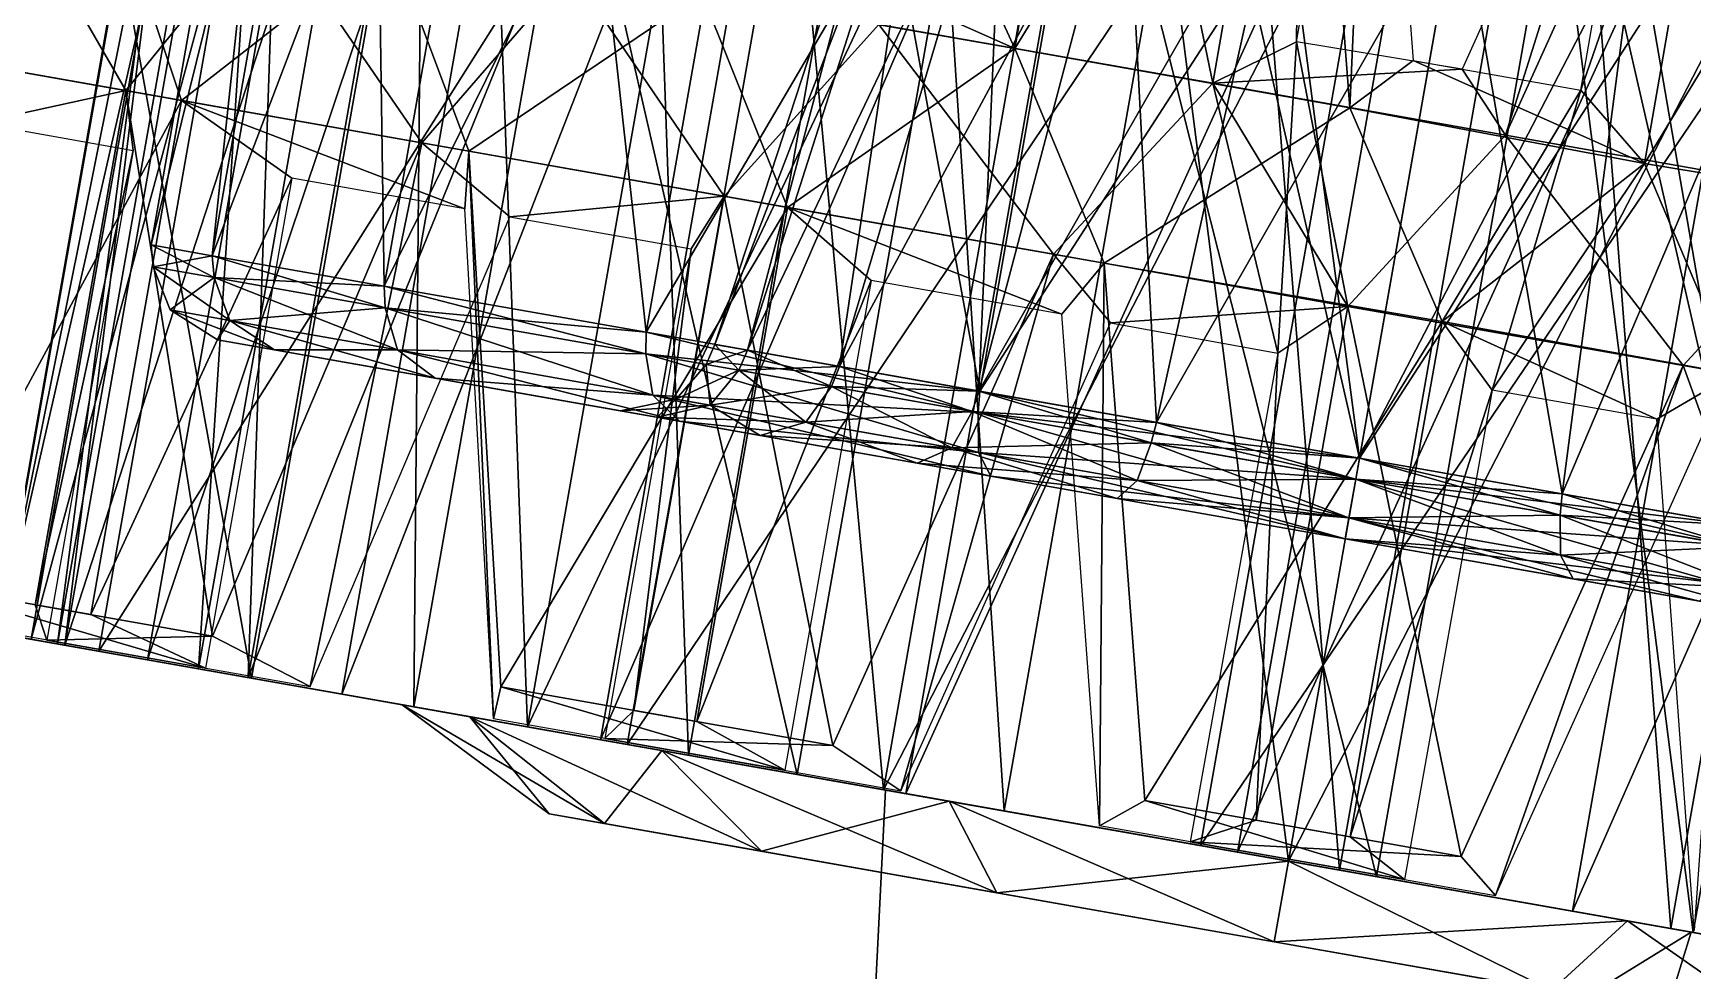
# Model space of a CAD drawing. Extents: x -226 to 261, y -163 to 113.
# Drawn here: x 145.1 to 195.8, y 48.8 to 77.5 of the extents above; entities that cross this region are included whole.
import ezdxf

# ---------------------------------------------------------------- set-up
doc = ezdxf.new("R2010")
doc.units = 0
doc.header["$MEASUREMENT"] = 0
doc.layers.get('0').update_dxf_attribs({"linetype": 'CONTINUOUS'})

msp = doc.modelspace()

# ---------------------------------------------------------------- linework, layer by layer
for points in [[(140.402, 100.408, -106.923), (154.066, 97.9985, -118.469), (133.456, 61.0155, -106.923)], [(144.209, 99.7365, -9.2112), (137.263, 60.3442, -9.2112), (151.783, 57.784, 1.2027)], [(158.729, 97.1763, 1.2027), (144.209, 99.7365, -9.2112), (151.783, 57.784, 1.2027)], [(153.081, 98.5393, -72.5636), (144.081, 59.1421, -60), (151.089, 98.8905, -60)], [(151.089, 98.8905, -60), (144.081, 59.1421, -60), (146.073, 58.7909, -47.4364)], [(153.081, 98.5393, -72.5636), (146.072, 58.7909, -72.5636), (144.081, 59.1421, -60)], [(144.111, 59.1367, -58.4186), (151.057, 98.529, -58.4186), (145.856, 58.8291, -48.1278)], [(151.996, 98.3635, -68.8172), (151.057, 98.529, -58.4186), (144.111, 59.1367, -58.4186)], [(151.057, 98.529, -58.4186), (152.802, 98.2214, -48.1279), (145.856, 58.8291, -48.1278)], [(158.689, 97.5505, -83.6142), (146.072, 58.7909, -72.5636), (153.081, 98.5393, -72.5636)], [(151.089, 98.8905, -60), (146.073, 58.7909, -47.4364), (153.081, 98.5393, -47.4364)], [(153.081, 98.5393, -47.4364), (146.073, 58.7909, -47.4364), (151.68, 57.8021, -36.3858)], [(150.581, 70.6887, -71.7799), (153.551, 98.4564, -60), (148.713, 71.018, -60)], [(148.713, 71.018, -60), (153.551, 98.4564, -60), (155.419, 98.127, -48.2201)], [(150.581, 70.6887, -71.7799), (155.419, 98.127, -71.7799), (153.551, 98.4564, -60)], [(153.081, 98.5393, -47.4364), (151.68, 57.8021, -36.3858), (158.689, 97.5506, -36.3859)], [(154.066, 97.9985, -118.469), (147.12, 58.6061, -118.469), (133.456, 61.0155, -106.923)], [(145.05, 58.9712, -68.8172), (151.996, 98.3635, -68.8172), (144.111, 59.1367, -58.4186)], [(155.552, 97.7364, -78.6149), (151.996, 98.3635, -68.8172), (145.05, 58.9712, -68.8172)], [(145.856, 58.8291, -48.1278), (152.802, 98.2214, -48.1279), (150.164, 58.0695, -38.6461)], [(154.066, 97.9985, -118.469), (170.208, 95.1522, -126.031), (147.12, 58.6061, -118.469)], [(148.713, 71.018, -60), (155.419, 98.127, -48.2201), (150.581, 70.6887, -48.2201)], [(152.802, 98.2214, -48.1279), (157.109, 97.4618, -38.6462), (150.164, 58.0695, -38.6461)], [(155.838, 69.7618, -82.1383), (155.419, 98.127, -71.7799), (150.581, 70.6887, -71.7799)], [(150.581, 70.6887, -48.2201), (155.419, 98.127, -48.2201), (160.676, 97.2001, -37.8617)], [(155.838, 69.7618, -82.1383), (160.676, 97.2001, -82.1383), (155.419, 98.127, -71.7799)], [(148.606, 58.3441, -78.6149), (155.552, 97.7364, -78.6149), (145.05, 58.9712, -68.8172)], [(158.689, 97.5505, -83.6142), (151.68, 57.8022, -83.6141), (146.072, 58.7909, -72.5636)], [(161.485, 96.6904, -87.144), (155.552, 97.7364, -78.6149), (148.606, 58.3441, -78.6149)], [(150.164, 58.0695, -38.6461), (157.109, 97.4618, -38.6462), (156.741, 56.9097, -30.6196)], [(158.689, 97.5506, -36.3859), (151.68, 57.8021, -36.3858), (160.218, 56.2967, -27.7164)], [(167.226, 96.0451, -92.2836), (151.68, 57.8022, -83.6141), (158.689, 97.5505, -83.6142)], [(157.109, 97.4618, -38.6462), (163.687, 96.302, -30.6197), (156.741, 56.9097, -30.6196)], [(158.689, 97.5506, -36.3859), (160.218, 56.2967, -27.7164), (167.226, 96.0451, -27.7164)], [(150.581, 70.6887, -48.2201), (160.676, 97.2001, -37.8617), (155.838, 69.7618, -37.8617)], [(158.729, 97.1763, 1.2027), (151.783, 57.784, 1.2027), (168.463, 54.8429, 7.4458)], [(163.842, 68.3505, -90.2657), (160.676, 97.2001, -82.1383), (155.838, 69.7618, -82.1383)], [(155.838, 69.7618, -37.8617), (160.676, 97.2001, -37.8617), (168.68, 95.7888, -29.7343)], [(175.408, 94.2352, 7.4458), (158.729, 97.1763, 1.2027), (168.463, 54.8429, 7.4458)], [(163.842, 68.3505, -90.2657), (168.68, 95.7888, -90.2657), (160.676, 97.2001, -82.1383)], [(154.539, 57.298, -87.144), (161.485, 96.6904, -87.144), (148.606, 58.3441, -78.6149)], [(169.389, 95.2965, -93.8233), (161.485, 96.6904, -87.144), (154.539, 57.298, -87.144)], [(167.226, 96.0451, -92.2836), (160.218, 56.2967, -92.2836), (151.68, 57.8022, -83.6141)], [(156.741, 56.9097, -30.6196), (163.687, 96.302, -30.6197), (165.141, 55.4286, -24.5954)], [(178.109, 94.1262, -97.9775), (160.218, 56.2967, -92.2836), (167.226, 96.0451, -92.2836)], [(167.226, 96.0451, -27.7164), (160.218, 56.2967, -27.7164), (171.1, 54.3778, -22.0226)], [(163.687, 96.302, -30.6197), (172.087, 94.8209, -24.5954), (165.141, 55.4286, -24.5954)], [(167.226, 96.0451, -27.7164), (171.1, 54.3778, -22.0226), (178.109, 94.1262, -22.0226)], [(155.838, 69.7618, -37.8617), (168.68, 95.7888, -29.7343), (163.842, 68.3505, -29.7342)], [(174.043, 66.5518, -95.6034), (168.68, 95.7888, -90.2657), (163.842, 68.3505, -90.2657)], [(163.842, 68.3505, -29.7342), (168.68, 95.7888, -29.7343), (178.881, 93.9901, -24.3965)], [(174.043, 66.5518, -95.6034), (178.881, 93.9901, -95.6035), (168.68, 95.7888, -90.2657)], [(170.208, 95.1522, -126.031), (163.262, 55.7599, -126.031), (147.12, 58.6061, -118.469)], [(162.444, 55.9042, -93.8232), (169.389, 95.2965, -93.8233), (154.539, 57.298, -87.144)], [(178.727, 93.65, -98.1976), (169.389, 95.2965, -93.8233), (162.444, 55.9042, -93.8232)], [(170.208, 95.1522, -126.031), (187.727, 92.0632, -129.093), (163.262, 55.7599, -126.031)], [(165.141, 55.4286, -24.5954), (172.087, 94.8209, -24.5954), (174.79, 53.7273, -20.9839)], [(172.087, 94.8209, -24.5954), (181.736, 93.1196, -20.9839), (174.79, 53.7273, -20.9839)], [(178.109, 94.1262, -97.9775), (171.1, 54.3778, -97.9774), (160.218, 56.2967, -92.2836)], [(163.842, 68.3505, -29.7342), (178.881, 93.9901, -24.3965), (174.043, 66.5518, -24.3965)], [(175.408, 94.2352, 7.4458), (168.463, 54.8429, 7.4458), (186.165, 51.7215, 9.0925)], [(190.482, 91.9445, -100), (171.1, 54.3778, -97.9774), (178.109, 94.1262, -97.9775)], [(178.109, 94.1262, -22.0226), (171.1, 54.3778, -22.0226), (183.473, 52.1962, -20)], [(185.644, 64.5062, -97.5), (178.881, 93.9901, -95.6035), (174.043, 66.5518, -95.6034)], [(174.043, 66.5518, -24.3965), (178.881, 93.9901, -24.3965), (190.482, 91.9446, -22.5)], [(193.111, 91.1138, 9.0925), (175.408, 94.2352, 7.4458), (186.165, 51.7215, 9.0925)], [(178.109, 94.1262, -22.0226), (183.473, 52.1962, -20), (190.482, 91.9446, -20)], [(185.644, 64.5062, -97.5), (190.482, 91.9445, -97.5), (178.881, 93.9901, -95.6035)], [(171.781, 54.2577, -98.1975), (178.727, 93.65, -98.1976), (162.444, 55.9042, -93.8232)], [(188.862, 91.8631, -99.9688), (178.727, 93.65, -98.1976), (171.781, 54.2577, -98.1975)], [(174.79, 53.7273, -20.9839), (181.736, 93.1196, -20.9839), (185.03, 51.9216, -20.0312)], [(181.736, 93.1196, -20.9839), (191.976, 91.3139, -20.0313), (185.03, 51.9216, -20.0312)], [(181.161, 75.9603, 12.0728), (177.675, 92.76, 11.2071), (170.956, 77.7486, 10.3819)], [(174.23, 78.9553, -126.521), (177.878, 92.7241, -130.759), (175.108, 77.0163, -130.759)], [(175.108, 77.0163, -130.759), (177.878, 92.7241, -130.759), (184.095, 91.6279, -131.564)], [(181.161, 75.9603, 12.0728), (183.89, 91.664, 12.0465), (177.675, 92.76, 11.2071)], [(187.727, 92.0632, -129.093), (180.781, 52.6708, -129.093), (163.262, 55.7599, -126.031)], [(190.482, 91.9445, -100), (183.473, 52.1961, -100), (171.1, 54.3778, -97.9774)], [(181.916, 52.4708, -99.9687), (188.862, 91.8631, -99.9688), (171.781, 54.2577, -98.1975)], [(174.043, 66.5518, -24.3965), (190.482, 91.9446, -22.5), (185.644, 64.5062, -22.5)], [(187.727, 92.0632, -129.093), (205.429, 88.9417, -127.446), (180.781, 52.6708, -129.093)], [(199.102, 90.0574, -99.0161), (188.862, 91.8631, -99.9688), (181.916, 52.4708, -99.9687)], [(190.482, 91.9446, -20), (183.473, 52.1962, -20), (195.846, 50.0145, -22.0226)], [(202.854, 89.7629, -97.9774), (183.473, 52.1961, -100), (190.482, 91.9445, -100)], [(183.723, 77.2268, 8.2985), (186.332, 92.2482, 8.3219), (183.89, 91.664, 12.0465)], [(186.107, 92.2879, -127.774), (185.352, 75.2102, -131.792), (184.095, 91.6279, -131.564)], [(186.107, 92.2879, -127.774), (187.282, 76.6538, -127.917), (185.352, 75.2102, -131.792)], [(185.644, 64.5062, -22.5), (190.482, 91.9446, -22.5), (202.083, 89.899, -24.3965)], [(197.245, 62.4607, -95.6035), (190.482, 91.9445, -97.5), (185.644, 64.5062, -97.5)], [(190.482, 91.9446, -20), (195.846, 50.0145, -22.0226), (202.854, 89.7629, -22.0226)], [(197.245, 62.4607, -95.6035), (202.083, 89.899, -95.6035), (190.482, 91.9445, -97.5)], [(175.108, 77.0163, -130.759), (184.095, 91.6279, -131.564), (185.352, 75.2102, -131.792)], [(183.723, 77.2268, 8.2985), (183.89, 91.664, 12.0465), (181.161, 75.9603, 12.0728)], [(185.03, 51.9216, -20.0312), (191.976, 91.3139, -20.0313), (195.165, 50.1346, -21.8025)], [(191.976, 91.3139, -20.0313), (202.111, 89.5269, -21.8025), (195.165, 50.1346, -21.8025)], [(193.111, 91.1138, 9.0925), (186.165, 51.7215, 9.0925), (203.684, 48.6324, 6.0307)], [(210.63, 88.0247, 6.0307), (193.111, 91.1138, 9.0925), (203.684, 48.6324, 6.0307)], [(195.24, 90.6776, 8.3143), (188.788, 76.3884, 8.4577), (190.108, 74.3715, 12.3322)], [(195.24, 90.6776, 8.3143), (190.108, 74.3715, 12.3322), (196.905, 89.3692, 12.1046)], [(192.414, 75.7492, -127.705), (195.015, 90.7172, -127.782), (197.109, 89.333, -131.506)], [(192.156, 50.6651, -99.0161), (199.102, 90.0574, -99.0161), (181.916, 52.4708, -99.9687)], [(185.644, 64.5062, -22.5), (202.083, 89.899, -24.3965), (197.245, 62.4607, -24.3965)], [(208.751, 88.356, -95.4047), (199.102, 90.0574, -99.0161), (192.156, 50.6651, -99.0161)], [(202.854, 89.7629, -97.9774), (195.846, 50.0145, -97.9774), (183.473, 52.1961, -100)], [(200.352, 72.5653, 11.2997), (196.905, 89.3692, 12.1046), (190.108, 74.3715, 12.3322)], [(192.414, 75.7492, -127.705), (197.109, 89.333, -131.506), (194.357, 73.5035, -131.598)], [(194.357, 73.5035, -131.598), (197.109, 89.333, -131.506), (203.325, 88.2371, -130.667)], [(195.165, 50.1346, -21.8025), (202.111, 89.5269, -21.8025), (204.502, 48.4881, -26.1767)], [(205.429, 88.9417, -127.446), (198.483, 49.5494, -127.446), (180.781, 52.6708, -129.093)], [(201.805, 48.9637, -95.4046), (208.751, 88.356, -95.4047), (192.156, 50.6651, -99.0161)], [(194.357, 73.5035, -131.598), (203.325, 88.2371, -130.667), (204.505, 71.833, -129.841)], [(172.323, 84.625, -65.5101), (165.947, 67.9792, -60), (171.448, 84.7792, -60)], [(171.448, 84.7792, -60), (165.947, 67.9792, -60), (166.946, 67.8031, -53.7062)], [(171.448, 84.7792, -60), (166.946, 67.8031, -53.7062), (172.323, 84.625, -54.49)], [(172.323, 84.625, -65.5101), (166.946, 67.8031, -66.2938), (165.947, 67.9792, -60)], [(174.774, 84.1928, -70.3313), (166.946, 67.8031, -66.2938), (172.323, 84.625, -65.5101)], [(172.323, 84.625, -54.49), (166.946, 67.8031, -53.7062), (169.748, 67.309, -48.1928)], [(172.323, 84.625, -54.49), (169.748, 67.309, -48.1928), (174.774, 84.1928, -49.6687)], [(174.774, 84.1928, -70.3313), (169.748, 67.309, -71.8072), (166.946, 67.8031, -66.2938)], [(178.508, 83.5344, -74.1228), (169.748, 67.309, -71.8072), (174.774, 84.1928, -70.3313)], [(174.774, 84.1928, -49.6687), (169.748, 67.309, -48.1928), (174.016, 66.5565, -43.8594)], [(174.774, 84.1928, -49.6687), (174.016, 66.5565, -43.8594), (178.508, 83.5344, -45.8772)], [(141.224, 76.9176, -115.413), (139.382, 83.3159, -112.834), (147.464, 81.8907, -119.409)], [(178.508, 83.5344, -74.1228), (174.016, 66.5565, -76.1406), (169.748, 67.309, -71.8072)], [(183.256, 82.6972, -76.6116), (174.016, 66.5565, -76.1406), (178.508, 83.5344, -74.1228)], [(178.508, 83.5344, -45.8772), (174.016, 66.5565, -43.8594), (179.445, 65.5992, -41.0144)], [(178.508, 83.5344, -45.8772), (179.445, 65.5992, -41.0144), (183.256, 82.6972, -43.3884)], [(183.256, 82.6972, -76.6116), (179.445, 65.5991, -78.9856), (174.016, 66.5565, -76.1406)], [(188.682, 81.7404, -77.5), (179.445, 65.5991, -78.9856), (183.256, 82.6972, -76.6116)], [(183.256, 82.6972, -43.3884), (179.445, 65.5992, -41.0144), (185.644, 64.5063, -40)], [(183.256, 82.6972, -43.3884), (185.644, 64.5063, -40), (188.682, 81.7404, -42.5)], [(140.031, 77.1279, -5.0582), (147.939, 75.7335, 0.9508), (144.028, 82.4967, -2.5978)], [(147.939, 75.7335, 0.9508), (152.242, 81.0483, 2.9541), (144.028, 82.4967, -2.5978)], [(149.639, 75.4337, -121.513), (141.224, 76.9176, -115.413), (147.464, 81.8907, -119.409)], [(149.639, 75.4337, -121.513), (147.464, 81.8907, -119.409), (155.991, 80.3872, -124.47)], [(188.682, 81.7404, -77.5), (185.644, 64.5062, -80), (179.445, 65.5991, -78.9856)], [(188.682, 81.7404, -42.5), (185.644, 64.5063, -40), (191.842, 63.4134, -41.0144)], [(194.109, 80.7836, -76.6116), (185.644, 64.5062, -80), (188.682, 81.7404, -77.5)], [(188.682, 81.7404, -42.5), (191.842, 63.4134, -41.0144), (194.109, 80.7836, -43.3884)], [(147.939, 75.7335, 0.9508), (156.991, 74.1375, 5.9361), (152.242, 81.0483, 2.9541)], [(156.991, 74.1375, 5.9361), (161.545, 79.408, 7.4289), (152.242, 81.0483, 2.9541)], [(194.109, 80.7836, -76.6116), (191.842, 63.4133, -78.9856), (185.644, 64.5062, -80)], [(194.109, 80.7836, -43.3884), (191.842, 63.4134, -41.0144), (197.271, 62.456, -43.8594)], [(198.857, 79.9464, -74.1228), (191.842, 63.4133, -78.9856), (194.109, 80.7836, -76.6116)], [(194.109, 80.7836, -43.3884), (197.271, 62.456, -43.8594), (198.857, 79.9464, -45.8772)], [(158.42, 73.8855, -126.085), (149.639, 75.4337, -121.513), (155.991, 80.3872, -124.47)], [(158.42, 73.8855, -126.085), (155.991, 80.3872, -124.47), (165.541, 78.7034, -128.383)], [(168.48, 79.9693, -125.058), (175.108, 77.0163, -130.759), (165.541, 78.7034, -128.383)], [(168.48, 79.9693, -125.058), (174.23, 78.9553, -126.521), (175.108, 77.0163, -130.759)], [(198.857, 79.9464, -74.1228), (197.271, 62.456, -76.1406), (191.842, 63.4133, -78.9856)], [(156.991, 74.1375, 5.9361), (166.232, 72.508, 9.3972), (161.545, 79.408, 7.4289)], [(166.232, 72.508, 9.3972), (170.956, 77.7486, 10.3819), (161.545, 79.408, 7.4289)], [(168.161, 72.1678, -129.462), (158.42, 73.8855, -126.085), (165.541, 78.7034, -128.383)], [(168.161, 72.1678, -129.462), (165.541, 78.7034, -128.383), (175.108, 77.0163, -130.759)], [(166.232, 72.508, 9.3972), (176.294, 70.7337, 11.6006), (170.956, 77.7486, 10.3819)], [(176.294, 70.7337, 11.6006), (181.161, 75.9603, 12.0728), (170.956, 77.7486, 10.3819)], [(143.428, 74.7448, -7.1191), (147.939, 75.7335, 0.9508), (140.031, 77.1279, -5.0582)], [(183.148, 67.7156, 8.4048), (183.723, 77.2268, 8.2985), (181.161, 75.9603, 12.0728)], [(183.723, 77.2268, 8.2985), (185.294, 69.1357, 12.3138), (181.161, 75.9603, 12.0728)], [(188.788, 76.3884, 8.4577), (183.723, 77.2268, 8.2985), (181.161, 75.9603, 12.0728)], [(183.723, 77.2268, 8.2985), (183.148, 67.7156, 8.4048), (185.294, 69.1357, 12.3138)], [(149.639, 75.4337, -121.513), (141.644, 60.6475, -117.955), (141.224, 76.9176, -115.413)], [(177.841, 70.461, -131.314), (168.161, 72.1678, -129.462), (175.108, 77.0163, -130.759)], [(177.841, 70.461, -131.314), (175.108, 77.0163, -130.759), (185.352, 75.2102, -131.792)], [(187.282, 76.6538, -127.917), (194.357, 73.5035, -131.598), (185.352, 75.2102, -131.792)], [(187.282, 76.6538, -127.917), (192.414, 75.7492, -127.705), (194.357, 73.5035, -131.598)], [(188.788, 76.3884, 8.4577), (181.161, 75.9603, 12.0728), (190.108, 74.3715, 12.3322)], [(143.428, 74.7448, -7.1191), (148.169, 73.909, -3.4811), (147.939, 75.7335, 0.9508)], [(148.169, 73.909, -3.4811), (145.169, 60.0259, 0.9508), (147.939, 75.7335, 0.9508)], [(147.939, 75.7335, 0.9508), (145.169, 60.0259, 0.9508), (150.594, 59.0694, 4.1479)], [(147.939, 75.7335, 0.9508), (150.594, 59.0694, 4.1479), (156.991, 74.1375, 5.9361)], [(176.294, 70.7337, 11.6006), (185.294, 69.1357, 12.3138), (181.161, 75.9603, 12.0728)], [(183.148, 67.7156, 8.4048), (181.161, 75.9603, 12.0728), (185.294, 69.1357, 12.3138)], [(190.108, 74.3715, 12.3322), (181.161, 75.9603, 12.0728), (185.294, 69.1357, 12.3138)], [(192.414, 75.7492, -127.705), (189.697, 66.586, -127.914), (188.171, 68.6807, -131.715)], [(192.414, 75.7492, -127.705), (188.171, 68.6807, -131.715), (194.357, 73.5035, -131.598)], [(189.697, 66.586, -127.914), (192.414, 75.7492, -127.705), (194.357, 73.5035, -131.598)], [(149.639, 75.4337, -121.513), (146.87, 59.726, -121.513), (141.644, 60.6475, -117.955)], [(153.011, 73.0551, -119.07), (146.87, 59.726, -121.513), (149.639, 75.4337, -121.513)], [(158.297, 72.123, -121.813), (153.011, 73.0551, -119.07), (149.639, 75.4337, -121.513)], [(158.297, 72.123, -121.813), (149.639, 75.4337, -121.513), (158.42, 73.8855, -126.085)], [(177.841, 70.461, -131.314), (185.352, 75.2102, -131.792), (188.171, 68.6807, -131.715)], [(185.352, 75.2102, -131.792), (194.357, 73.5035, -131.598), (188.171, 68.6807, -131.715)], [(153.571, 57.5296, 1.3151), (156.991, 74.1375, 5.9361), (150.594, 59.0694, 4.1479)], [(153.571, 57.5296, 1.3151), (159.673, 71.8804, 2.9359), (156.991, 74.1375, 5.9361)], [(159.673, 71.8804, 2.9359), (166.232, 72.508, 9.3972), (156.991, 74.1375, 5.9361)], [(195.542, 67.3398, 11.8545), (190.108, 74.3715, 12.3322), (185.294, 69.1357, 12.3138)], [(195.542, 67.3398, 11.8545), (200.352, 72.5653, 11.2997), (190.108, 74.3715, 12.3322)], [(148.169, 73.909, -3.4811), (145.53, 58.9474, -3.4811), (145.169, 60.0259, 0.9508)], [(159.176, 56.5413, -123.316), (158.297, 72.123, -121.813), (158.42, 73.8855, -126.085)], [(159.176, 56.5413, -123.316), (158.42, 73.8855, -126.085), (159.405, 57.5157, -127.58)], [(168.161, 72.1678, -129.462), (159.405, 57.5157, -127.58), (158.42, 73.8855, -126.085)], [(153.011, 73.0551, -119.07), (150.373, 58.0935, -119.07), (146.87, 59.726, -121.513)], [(189.697, 66.586, -127.914), (194.357, 73.5035, -131.598), (188.171, 68.6807, -131.715)], [(197.088, 67.0671, -131.06), (188.171, 68.6807, -131.715), (194.357, 73.5035, -131.598)], [(197.088, 67.0671, -131.06), (194.357, 73.5035, -131.598), (204.505, 71.833, -129.841)], [(195.542, 67.3398, 11.8545), (205.222, 65.633, 10.0023), (200.352, 72.5653, 11.2997)], [(168.161, 72.1678, -129.462), (165.391, 56.4601, -129.462), (159.405, 57.5157, -127.58)], [(159.673, 71.8804, 2.9359), (165.223, 70.9017, 5.0503), (166.232, 72.508, 9.3972)], [(165.223, 70.9017, 5.0503), (163.462, 56.8004, 9.3972), (166.232, 72.508, 9.3972)], [(166.232, 72.508, 9.3972), (163.462, 56.8004, 9.3972), (169.549, 55.727, 10.9115)], [(170.718, 69.9328, -126.107), (165.391, 56.4601, -129.462), (168.161, 72.1678, -129.462)], [(166.232, 72.508, 9.3972), (169.549, 55.727, 10.9115), (176.294, 70.7337, 11.6006)], [(176.545, 68.9054, -127.219), (170.718, 69.9328, -126.107), (168.161, 72.1678, -129.462)], [(176.545, 68.9054, -127.219), (168.161, 72.1678, -129.462), (177.841, 70.461, -131.314)], [(150.637, 70.0208, -71.7235), (150.581, 70.6887, -71.7799), (148.713, 71.018, -60)], [(150.637, 70.0208, -71.7235), (148.713, 71.018, -60), (148.778, 70.3485, -60)], [(148.778, 70.3485, -60), (148.713, 71.018, -60), (150.581, 70.6887, -48.2201)], [(148.778, 70.3485, -60), (150.581, 70.6887, -48.2201), (150.637, 70.0208, -48.2764)], [(155.868, 69.0984, -82.0322), (155.838, 69.7618, -82.1383), (150.581, 70.6887, -71.7799)], [(155.868, 69.0984, -82.0322), (150.581, 70.6887, -71.7799), (150.637, 70.0208, -71.7235)], [(150.637, 70.0208, -48.2764), (150.581, 70.6887, -48.2201), (155.838, 69.7618, -37.8617)], [(165.223, 70.9017, 5.0503), (162.585, 55.9402, 5.0503), (163.462, 56.8004, 9.3972)], [(171.625, 54.3462, 7.357), (176.294, 70.7337, 11.6006), (169.549, 55.727, 10.9115)], [(171.625, 54.3462, 7.357), (178.036, 68.6425, 7.9378), (176.294, 70.7337, 11.6006)], [(178.036, 68.6425, 7.9378), (185.294, 69.1357, 12.3138), (176.294, 70.7337, 11.6006)], [(151.115, 68.7141, -71.493), (150.637, 70.0208, -71.7235), (148.778, 70.3485, -60)], [(151.115, 68.7141, -71.493), (148.778, 70.3485, -60), (149.293, 69.0354, -60)], [(149.293, 69.0354, -60), (148.778, 70.3485, -60), (150.637, 70.0208, -48.2764)], [(149.293, 69.0354, -60), (150.637, 70.0208, -48.2764), (151.115, 68.7141, -48.507)], [(156.243, 67.8099, -81.5981), (155.868, 69.0984, -82.0322), (150.637, 70.0208, -71.7235)], [(156.243, 67.8099, -81.5981), (150.637, 70.0208, -71.7235), (151.115, 68.7141, -71.493)], [(151.115, 68.7141, -48.507), (150.637, 70.0208, -48.2764), (155.868, 69.0983, -37.9678)], [(150.637, 70.0208, -48.2764), (155.838, 69.7618, -37.8617), (155.868, 69.0983, -37.9678)], [(177.697, 53.2756, -127.66), (176.545, 68.9054, -127.219), (177.841, 70.461, -131.314)], [(177.697, 53.2756, -127.66), (177.841, 70.461, -131.314), (179.087, 54.0452, -131.68)], [(179.087, 54.0452, -131.68), (177.841, 70.461, -131.314), (188.171, 68.6807, -131.715)], [(163.834, 67.6938, -90.1207), (163.842, 68.3505, -90.2657), (155.838, 69.7618, -82.1383)], [(163.834, 67.6938, -90.1207), (155.838, 69.7618, -82.1383), (155.868, 69.0984, -82.0322)], [(155.868, 69.0983, -37.9678), (155.838, 69.7618, -37.8617), (163.842, 68.3505, -29.7342)], [(170.718, 69.9328, -126.107), (168.08, 54.9712, -126.107), (165.391, 56.4601, -129.462)], [(152.485, 67.8145, -70.9962), (151.115, 68.7141, -71.493), (149.293, 69.0354, -60)], [(152.485, 67.8145, -70.9962), (149.293, 69.0354, -60), (150.741, 68.1219, -60)], [(150.741, 68.1219, -60), (149.293, 69.0354, -60), (151.115, 68.7141, -48.507)], [(151.115, 68.7141, -48.507), (155.868, 69.0983, -37.9678), (156.243, 67.8099, -38.4019)], [(164.052, 66.433, -89.5271), (163.834, 67.6938, -90.1207), (155.868, 69.0984, -82.0322)], [(164.052, 66.433, -89.5271), (155.868, 69.0984, -82.0322), (156.243, 67.8099, -81.5981)], [(156.243, 67.8099, -38.4019), (155.868, 69.0983, -37.9678), (163.834, 67.6938, -29.8793)], [(155.868, 69.0983, -37.9678), (163.842, 68.3505, -29.7342), (163.834, 67.6938, -29.8793)], [(178.036, 68.6425, 7.9378), (183.148, 67.7156, 8.4048), (185.294, 69.1357, 12.3138)], [(183.148, 67.7156, 8.4048), (182.487, 53.4457, 12.34), (185.294, 69.1357, 12.3138)], [(188.756, 52.3403, 12.2204), (185.294, 69.1357, 12.3138), (182.487, 53.4457, 12.34)], [(188.756, 52.3403, 12.2204), (195.542, 67.3398, 11.8545), (185.294, 69.1357, 12.3138)], [(150.741, 68.1219, -60), (151.115, 68.7141, -48.507), (152.485, 67.8145, -49.0038)], [(157.391, 66.9494, -80.6624), (156.243, 67.8099, -81.5981), (151.115, 68.7141, -71.493)], [(157.391, 66.9494, -80.6624), (151.115, 68.7141, -71.493), (152.485, 67.8145, -70.9962)], [(152.485, 67.8145, -49.0038), (151.115, 68.7141, -48.507), (156.243, 67.8099, -38.4019)], [(179.087, 54.0452, -131.68), (188.171, 68.6807, -131.715), (185.356, 52.9398, -131.8)], [(189.697, 66.586, -127.914), (185.356, 52.9398, -131.8), (188.171, 68.6807, -131.715)], [(194.736, 65.6978, -127.397), (189.697, 66.586, -127.914), (188.171, 68.6807, -131.715)], [(194.736, 65.6978, -127.397), (188.171, 68.6807, -131.715), (197.088, 67.0671, -131.06)], [(164.174, 65.7533, -67.0775), (152.485, 67.8145, -70.9962), (150.741, 68.1219, -60)], [(164.174, 65.7533, -67.0775), (150.741, 68.1219, -60), (163.051, 65.9513, -60)], [(163.051, 65.9513, -60), (150.741, 68.1219, -60), (152.485, 67.8145, -49.0038)], [(173.986, 65.9037, -95.4328), (163.842, 68.3505, -90.2657), (163.834, 67.6938, -90.1207)], [(163.834, 67.6938, -29.8793), (163.842, 68.3505, -29.7342), (174.043, 66.5518, -24.3965)], [(173.986, 65.9037, -95.4328), (174.043, 66.5518, -95.6034), (163.842, 68.3505, -90.2657)], [(166.946, 67.8031, -66.2938), (165.674, 67.3692, -60), (165.947, 67.9792, -60)], [(165.947, 67.9792, -60), (165.674, 67.3692, -60), (166.681, 67.1917, -53.6551)], [(165.947, 67.9792, -60), (166.681, 67.1917, -53.6551), (166.946, 67.8031, -53.7062)], [(167.327, 65.1974, -73.2831), (157.391, 66.9494, -80.6624), (152.485, 67.8145, -70.9962)], [(167.327, 65.1974, -73.2831), (152.485, 67.8145, -70.9962), (164.174, 65.7533, -67.0775)], [(163.051, 65.9513, -60), (152.485, 67.8145, -49.0038), (164.174, 65.7533, -52.9225)], [(164.174, 65.7533, -52.9225), (152.485, 67.8145, -49.0038), (157.391, 66.9494, -39.3376)], [(152.485, 67.8145, -49.0038), (156.243, 67.8099, -38.4019), (157.391, 66.9494, -39.3376)], [(164.861, 65.6322, -88.2479), (164.052, 66.433, -89.5271), (156.243, 67.8099, -81.5981)], [(164.861, 65.6322, -88.2479), (156.243, 67.8099, -81.5981), (157.391, 66.9494, -80.6624)], [(157.391, 66.9494, -39.3376), (156.243, 67.8099, -38.4019), (164.052, 66.433, -30.4728)], [(156.243, 67.8099, -38.4019), (163.834, 67.6938, -29.8793), (164.052, 66.433, -30.4728)], [(174.004, 64.6783, -94.7345), (173.986, 65.9037, -95.4328), (163.834, 67.6938, -90.1207)], [(174.004, 64.6783, -94.7345), (163.834, 67.6938, -90.1207), (164.052, 66.433, -89.5271)], [(164.052, 66.433, -30.4728), (163.834, 67.6938, -29.8793), (173.986, 65.9037, -24.5672)], [(163.834, 67.6938, -29.8793), (174.043, 66.5518, -24.3965), (173.986, 65.9037, -24.5672)], [(166.946, 67.8031, -66.2938), (166.681, 67.1917, -66.3449), (165.674, 67.3692, -60)], [(169.748, 67.309, -71.8072), (166.681, 67.1917, -66.3449), (166.946, 67.8031, -66.2938)], [(166.946, 67.8031, -53.7062), (166.681, 67.1917, -53.6551), (169.506, 66.6936, -48.0965)], [(166.946, 67.8031, -53.7062), (169.506, 66.6936, -48.0965), (169.748, 67.309, -48.1928)], [(183.148, 67.7156, 8.4048), (180.475, 52.7857, 8.3786), (182.487, 53.4457, 12.34)], [(166.681, 67.1917, -66.3449), (164.757, 66.3086, -60), (165.674, 67.3692, -60)], [(165.674, 67.3692, -60), (164.757, 66.3086, -60), (165.8, 66.1248, -53.4298)], [(166.681, 67.1917, -66.3449), (165.8, 66.1247, -66.5702), (164.757, 66.3086, -60)], [(165.674, 67.3692, -60), (165.8, 66.1248, -53.4298), (166.681, 67.1917, -53.6551)], [(169.506, 66.6936, -71.9035), (165.8, 66.1247, -66.5702), (166.681, 67.1917, -66.3449)], [(166.681, 67.1917, -53.6551), (165.8, 66.1248, -53.4298), (168.726, 65.6089, -47.6722)], [(169.748, 67.309, -71.8072), (169.506, 66.6936, -71.9035), (166.681, 67.1917, -66.3449)], [(166.681, 67.1917, -53.6551), (168.726, 65.6089, -47.6722), (169.506, 66.6936, -48.0965)], [(174.016, 66.5565, -76.1406), (169.506, 66.6936, -71.9035), (169.748, 67.309, -71.8072)], [(169.748, 67.309, -48.1928), (169.506, 66.6936, -48.0965), (173.808, 65.935, -43.7277)], [(169.748, 67.309, -48.1928), (173.808, 65.935, -43.7277), (174.016, 66.5565, -43.8594)], [(189.8, 51.1415, 8.2004), (195.542, 67.3398, 11.8545), (188.756, 52.3403, 12.2204)], [(189.8, 51.1415, 8.2004), (196.228, 65.4348, 7.7594), (195.542, 67.3398, 11.8545)], [(195.871, 50.071, -126.817), (194.736, 65.6978, -127.397), (197.088, 67.0671, -131.06)], [(196.228, 65.4348, 7.7594), (205.222, 65.633, 10.0023), (195.542, 67.3398, 11.8545)], [(172.128, 64.3508, -78.1585), (164.861, 65.6322, -88.2479), (157.391, 66.9494, -80.6624)], [(172.128, 64.3508, -78.1585), (157.391, 66.9494, -80.6624), (167.327, 65.1974, -73.2831)], [(164.174, 65.7533, -52.9225), (157.391, 66.9494, -39.3376), (167.327, 65.1974, -46.7169)], [(167.327, 65.1974, -46.7169), (157.391, 66.9494, -39.3376), (164.861, 65.6323, -31.7521)], [(157.391, 66.9494, -39.3376), (164.052, 66.433, -30.4728), (164.861, 65.6323, -31.7521)], [(169.506, 66.6936, -71.9035), (168.726, 65.6089, -72.3278), (165.8, 66.1247, -66.5702)], [(173.808, 65.935, -76.2723), (168.726, 65.6089, -72.3278), (169.506, 66.6936, -71.9035)], [(169.506, 66.6936, -48.0965), (168.726, 65.6089, -47.6722), (173.182, 64.8232, -43.1476)], [(174.016, 66.5565, -76.1406), (173.808, 65.935, -76.2723), (169.506, 66.6936, -71.9035)], [(169.506, 66.6936, -48.0965), (173.182, 64.8232, -43.1476), (173.808, 65.935, -43.7277)], [(179.445, 65.5991, -78.9856), (173.808, 65.935, -76.2723), (174.016, 66.5565, -76.1406)], [(174.016, 66.5565, -43.8594), (173.808, 65.935, -43.7277), (179.282, 64.9697, -40.8595)], [(185.531, 63.8679, -97.3202), (174.043, 66.5518, -95.6034), (173.986, 65.9037, -95.4328)], [(173.986, 65.9037, -24.5672), (174.043, 66.5518, -24.3965), (185.644, 64.5062, -22.5)], [(174.016, 66.5565, -43.8594), (179.282, 64.9697, -40.8595), (179.445, 65.5992, -41.0144)], [(185.531, 63.8679, -97.3202), (185.644, 64.5062, -97.5), (174.043, 66.5518, -95.6034)], [(189.697, 66.586, -127.914), (187.021, 51.6315, -127.838), (185.356, 52.9398, -131.8)], [(165.8, 66.1247, -66.5702), (163.051, 65.9513, -60), (164.757, 66.3086, -60)], [(164.757, 66.3086, -60), (163.051, 65.9513, -60), (164.174, 65.7533, -52.9225)], [(165.8, 66.1247, -66.5702), (164.174, 65.7533, -67.0775), (163.051, 65.9513, -60)], [(174.38, 63.9537, -93.2295), (174.004, 64.6783, -94.7345), (164.052, 66.433, -89.5271)], [(174.38, 63.9537, -93.2295), (164.052, 66.433, -89.5271), (164.861, 65.6322, -88.2479)], [(164.861, 65.6323, -31.7521), (164.052, 66.433, -30.4728), (174.004, 64.6783, -25.2655)], [(164.052, 66.433, -30.4728), (173.986, 65.9037, -24.5672), (174.004, 64.6783, -25.2655)], [(164.757, 66.3086, -60), (164.174, 65.7533, -52.9225), (165.8, 66.1248, -53.4298)], [(165.8, 66.1248, -53.4298), (164.174, 65.7533, -52.9225), (167.327, 65.1974, -46.7169)], [(168.726, 65.6089, -72.3278), (164.174, 65.7533, -67.0775), (165.8, 66.1247, -66.5702)], [(165.8, 66.1248, -53.4298), (167.327, 65.1974, -46.7169), (168.726, 65.6089, -47.6722)], [(168.726, 65.6089, -72.3278), (167.327, 65.1974, -73.2831), (164.174, 65.7533, -67.0775)], [(167.327, 65.1974, -46.7169), (164.861, 65.6323, -31.7521), (172.128, 64.3508, -41.8415)], [(172.128, 64.3508, -41.8415), (164.861, 65.6323, -31.7521), (174.38, 63.9537, -26.7705)], [(164.861, 65.6323, -31.7521), (174.004, 64.6783, -25.2655), (174.38, 63.9537, -26.7705)], [(178.239, 63.2733, -81.3596), (174.38, 63.9537, -93.2295), (164.861, 65.6322, -88.2479)], [(178.239, 63.2733, -81.3596), (164.861, 65.6322, -88.2479), (172.128, 64.3508, -78.1585)], [(173.182, 64.8232, -76.8524), (167.327, 65.1974, -73.2831), (168.726, 65.6089, -72.3278)], [(168.726, 65.6089, -47.6722), (167.327, 65.1974, -46.7169), (172.128, 64.3508, -41.8415)], [(173.808, 65.935, -76.2723), (173.182, 64.8232, -76.8524), (168.726, 65.6089, -72.3278)], [(168.726, 65.6089, -47.6722), (172.128, 64.3508, -41.8415), (173.182, 64.8232, -43.1476)], [(179.282, 64.9697, -79.1405), (173.182, 64.8232, -76.8524), (173.808, 65.935, -76.2723)], [(173.808, 65.935, -43.7277), (173.182, 64.8232, -43.1476), (178.852, 63.8235, -40.177)], [(179.445, 65.5991, -78.9856), (179.282, 64.9697, -79.1405), (173.808, 65.935, -76.2723)], [(173.808, 65.935, -43.7277), (178.852, 63.8235, -40.177), (179.282, 64.9697, -40.8595)], [(185.322, 62.6825, -96.5849), (185.531, 63.8679, -97.3202), (173.986, 65.9037, -95.4328)], [(185.322, 62.6825, -96.5849), (173.986, 65.9037, -95.4328), (174.004, 64.6783, -94.7345)], [(174.004, 64.6783, -25.2655), (173.986, 65.9037, -24.5672), (185.531, 63.868, -22.6797)], [(173.986, 65.9037, -24.5672), (185.644, 64.5062, -22.5), (185.531, 63.868, -22.6797)], [(179.445, 65.5992, -41.0144), (179.282, 64.9697, -40.8595), (185.531, 63.868, -39.8369)], [(185.644, 64.5062, -80), (179.282, 64.9697, -79.1405), (179.445, 65.5991, -78.9856)], [(179.445, 65.5992, -41.0144), (185.531, 63.868, -39.8369), (185.644, 64.5063, -40)], [(173.182, 64.8232, -76.8524), (172.128, 64.3508, -78.1585), (167.327, 65.1974, -73.2831)], [(179.282, 64.9697, -79.1405), (178.852, 63.8234, -79.823), (173.182, 64.8232, -76.8524)], [(185.531, 63.8679, -80.1631), (178.852, 63.8234, -79.823), (179.282, 64.9697, -79.1405)], [(179.282, 64.9697, -40.8595), (178.852, 63.8235, -40.177), (185.322, 62.6825, -39.1182)], [(185.644, 64.5062, -80), (185.531, 63.8679, -80.1631), (179.282, 64.9697, -79.1405)], [(179.282, 64.9697, -40.8595), (185.322, 62.6825, -39.1182), (185.531, 63.868, -39.8369)], [(178.852, 63.8234, -79.823), (172.128, 64.3508, -78.1585), (173.182, 64.8232, -76.8524)], [(173.182, 64.8232, -43.1476), (172.128, 64.3508, -41.8415), (178.239, 63.2732, -38.6404)], [(173.182, 64.8232, -43.1476), (178.239, 63.2732, -38.6404), (178.852, 63.8235, -40.177)], [(185.209, 62.0443, -95), (185.322, 62.6825, -96.5849), (174.004, 64.6783, -94.7345)], [(185.209, 62.0443, -95), (174.004, 64.6783, -94.7345), (174.38, 63.9537, -93.2295)], [(174.38, 63.9537, -26.7705), (174.004, 64.6783, -25.2655), (185.322, 62.6826, -23.415)], [(174.004, 64.6783, -25.2655), (185.531, 63.868, -22.6797), (185.322, 62.6826, -23.415)], [(185.644, 64.5063, -40), (185.531, 63.868, -39.8369), (191.78, 62.7662, -40.8595)], [(185.531, 63.868, -22.6797), (185.644, 64.5062, -22.5), (197.245, 62.4607, -24.3965)], [(191.842, 63.4133, -78.9856), (185.531, 63.8679, -80.1631), (185.644, 64.5062, -80)], [(197.076, 61.8322, -95.4328), (185.644, 64.5062, -97.5), (185.531, 63.8679, -97.3202)], [(185.644, 64.5063, -40), (191.78, 62.7662, -40.8595), (191.842, 63.4134, -41.0144)], [(197.076, 61.8322, -95.4328), (197.245, 62.4607, -95.6035), (185.644, 64.5062, -97.5)], [(178.852, 63.8234, -79.823), (178.239, 63.2733, -81.3596), (172.128, 64.3508, -78.1585)], [(172.128, 64.3508, -41.8415), (174.38, 63.9537, -26.7705), (178.239, 63.2732, -38.6404)], [(185.209, 62.0443, -82.5), (185.209, 62.0443, -95), (174.38, 63.9537, -93.2295)], [(185.209, 62.0443, -82.5), (174.38, 63.9537, -93.2295), (178.239, 63.2733, -81.3596)], [(178.239, 63.2732, -38.6404), (174.38, 63.9537, -26.7705), (185.209, 62.0443, -25)], [(174.38, 63.9537, -26.7705), (185.322, 62.6826, -23.415), (185.209, 62.0443, -25)], [(148.606, 58.3441, -78.6149), (145.05, 58.9712, -68.8172), (117.052, 63.908, -75.242)], [(123.2, 62.8239, -92.1788), (148.606, 58.3441, -78.6149), (117.052, 63.908, -75.242)], [(118.445, 63.6623, -39.477), (145.856, 58.8291, -48.1278), (125.892, 62.3492, -23.0863)], [(144.111, 59.1367, -58.4186), (145.856, 58.8291, -48.1278), (118.445, 63.6623, -39.477)], [(178.852, 63.8235, -40.177), (178.239, 63.2732, -38.6404), (185.209, 62.0442, -37.5)], [(185.322, 62.6826, -80.8818), (178.239, 63.2733, -81.3596), (178.852, 63.8234, -79.823)], [(185.531, 63.8679, -80.1631), (185.322, 62.6826, -80.8818), (178.852, 63.8234, -79.823)], [(178.852, 63.8235, -40.177), (185.209, 62.0442, -37.5), (185.322, 62.6825, -39.1182)], [(185.531, 63.868, -39.8369), (185.322, 62.6825, -39.1182), (191.792, 61.5417, -40.177)], [(185.322, 62.6826, -23.415), (185.531, 63.868, -22.6797), (197.076, 61.8322, -24.5672)], [(191.78, 62.7662, -79.1405), (185.322, 62.6826, -80.8818), (185.531, 63.8679, -80.1631)], [(196.64, 60.6868, -94.7345), (185.531, 63.8679, -97.3202), (185.322, 62.6825, -96.5849)], [(185.531, 63.868, -39.8369), (191.792, 61.5417, -40.177), (191.78, 62.7662, -40.8595)], [(185.531, 63.868, -22.6797), (197.245, 62.4607, -24.3965), (197.076, 61.8322, -24.5672)], [(191.842, 63.4133, -78.9856), (191.78, 62.7662, -79.1405), (185.531, 63.8679, -80.1631)], [(196.64, 60.6868, -94.7345), (197.076, 61.8322, -95.4328), (185.531, 63.8679, -97.3202)], [(191.842, 63.4134, -41.0144), (191.78, 62.7662, -40.8595), (197.254, 61.8009, -43.7277)], [(197.271, 62.456, -76.1406), (191.78, 62.7662, -79.1405), (191.842, 63.4133, -78.9856)], [(191.842, 63.4134, -41.0144), (197.254, 61.8009, -43.7277), (197.271, 62.456, -43.8594)], [(185.322, 62.6826, -80.8818), (185.209, 62.0443, -82.5), (178.239, 63.2733, -81.3596)], [(178.239, 63.2732, -38.6404), (185.209, 62.0443, -25), (185.209, 62.0442, -37.5)], [(154.539, 57.298, -87.144), (148.606, 58.3441, -78.6149), (123.2, 62.8239, -92.1788)], [(133.456, 61.0155, -106.923), (154.539, 57.298, -87.144), (123.2, 62.8239, -92.1788)], [(185.209, 62.0443, -25), (185.322, 62.6826, -23.415), (196.64, 60.6868, -25.2655)], [(191.792, 61.5416, -79.823), (185.209, 62.0443, -82.5), (185.322, 62.6826, -80.8818)], [(185.322, 62.6825, -39.1182), (185.209, 62.0442, -37.5), (192.179, 60.8152, -38.6404)], [(196.039, 60.1348, -93.2295), (185.322, 62.6825, -96.5849), (185.209, 62.0443, -95)], [(191.78, 62.7662, -79.1405), (191.792, 61.5416, -79.823), (185.322, 62.6826, -80.8818)], [(185.322, 62.6826, -23.415), (197.076, 61.8322, -24.5672), (196.64, 60.6868, -25.2655)], [(185.322, 62.6825, -39.1182), (192.179, 60.8152, -38.6404), (191.792, 61.5417, -40.177)], [(196.039, 60.1348, -93.2295), (196.64, 60.6868, -94.7345), (185.322, 62.6825, -96.5849)], [(191.78, 62.7662, -40.8595), (191.792, 61.5417, -40.177), (197.462, 60.5419, -43.1476)], [(191.78, 62.7662, -40.8595), (197.462, 60.5419, -43.1476), (197.254, 61.8009, -43.7277)], [(197.271, 62.456, -76.1406), (197.254, 61.8009, -76.2723), (191.78, 62.7662, -79.1405)], [(197.254, 61.8009, -76.2723), (191.792, 61.5416, -79.823), (191.78, 62.7662, -79.1405)], [(125.892, 62.3492, -23.0863), (150.164, 58.0695, -38.6461), (137.263, 60.3442, -9.2112)], [(145.856, 58.8291, -48.1278), (150.164, 58.0695, -38.6461), (125.892, 62.3492, -23.0863)], [(185.209, 62.0442, -37.5), (185.209, 62.0443, -25), (196.039, 60.1348, -26.7705)], [(185.209, 62.0443, -25), (196.64, 60.6868, -25.2655), (196.039, 60.1348, -26.7705)], [(191.792, 61.5416, -79.823), (192.179, 60.8153, -81.3596), (185.209, 62.0443, -82.5)], [(192.179, 60.8153, -81.3596), (196.039, 60.1348, -93.2295), (185.209, 62.0443, -95)], [(192.179, 60.8153, -81.3596), (185.209, 62.0443, -95), (185.209, 62.0443, -82.5)], [(185.209, 62.0442, -37.5), (196.039, 60.1348, -26.7705), (192.179, 60.8152, -38.6404)], [(197.254, 61.8009, -76.2723), (197.462, 60.5418, -76.8524), (191.792, 61.5416, -79.823)], [(191.792, 61.5417, -40.177), (192.179, 60.8152, -38.6404), (198.291, 59.7377, -41.8415)], [(191.792, 61.5417, -40.177), (198.291, 59.7377, -41.8415), (197.462, 60.5419, -43.1476)], [(197.462, 60.5418, -76.8524), (192.179, 60.8153, -81.3596), (191.792, 61.5416, -79.823)], [(162.444, 55.9042, -93.8232), (154.539, 57.298, -87.144), (133.456, 61.0155, -106.923)], [(147.12, 58.6061, -118.469), (162.444, 55.9042, -93.8232), (133.456, 61.0155, -106.923)], [(150.373, 58.0935, -119.07), (142.598, 59.4645, -113.796), (141.644, 60.6475, -117.955)], [(150.373, 58.0935, -119.07), (141.644, 60.6475, -117.955), (146.87, 59.726, -121.513)], [(197.462, 60.5418, -76.8524), (198.291, 59.7376, -78.1585), (192.179, 60.8153, -81.3596)], [(198.291, 59.7376, -78.1585), (196.039, 60.1348, -93.2295), (192.179, 60.8153, -81.3596)], [(192.179, 60.8152, -38.6404), (196.039, 60.1348, -26.7705), (205.558, 58.4563, -31.7521)], [(192.179, 60.8152, -38.6404), (205.558, 58.4563, -31.7521), (198.291, 59.7377, -41.8415)], [(137.263, 60.3442, -9.2112), (156.741, 56.9097, -30.6196), (151.783, 57.784, 1.2027)], [(150.164, 58.0695, -38.6461), (156.741, 56.9097, -30.6196), (137.263, 60.3442, -9.2112)], [(145.53, 58.9474, -3.4811), (150.594, 59.0694, 4.1479), (145.169, 60.0259, 0.9508)], [(146.072, 58.7909, -72.5636), (146.073, 58.7909, -47.4364), (144.081, 59.1421, -60)], [(145.53, 58.9474, -3.4811), (153.571, 57.5296, 1.3151), (150.594, 59.0694, 4.1479)], [(160.218, 56.2967, -92.2836), (146.072, 58.7909, -72.5636), (151.68, 57.8022, -83.6141)], [(183.473, 52.1961, -100), (146.072, 58.7909, -72.5636), (160.218, 56.2967, -92.2836)], [(146.072, 58.7909, -72.5636), (160.218, 56.2967, -27.7164), (146.073, 58.7909, -47.4364)], [(220.873, 45.6014, -72.5636), (146.072, 58.7909, -72.5636), (183.473, 52.1961, -100)], [(146.072, 58.7909, -72.5636), (220.873, 45.6014, -72.5636), (160.218, 56.2967, -27.7164)], [(146.073, 58.7909, -47.4364), (160.218, 56.2967, -27.7164), (151.68, 57.8021, -36.3858)], [(171.781, 54.2577, -98.1975), (162.444, 55.9042, -93.8232), (147.12, 58.6061, -118.469)], [(163.262, 55.7599, -126.031), (171.781, 54.2577, -98.1975), (147.12, 58.6061, -118.469)], [(151.783, 57.784, 1.2027), (165.141, 55.4286, -24.5954), (168.463, 54.8429, 7.4458)], [(156.741, 56.9097, -30.6196), (165.141, 55.4286, -24.5954), (151.783, 57.784, 1.2027)], [(168.08, 54.9712, -126.107), (159.176, 56.5413, -123.316), (159.405, 57.5157, -127.58)], [(168.08, 54.9712, -126.107), (159.405, 57.5157, -127.58), (165.391, 56.4601, -129.462)], [(162.567, 53.3438, -51.3896), (158.452, 56.608, -49.4762), (156.391, 56.9715, -60)], [(162.567, 53.3438, -51.3896), (156.391, 56.9715, -60), (160.881, 53.6412, -60)], [(160.881, 53.6412, -60), (156.391, 56.9715, -60), (158.452, 56.608, -70.5238)], [(167.371, 52.4969, -44.0901), (164.323, 55.5728, -40.5546), (158.452, 56.608, -49.4762)], [(167.371, 52.4969, -44.0901), (158.452, 56.608, -49.4762), (162.567, 53.3438, -51.3896)], [(160.881, 53.6412, -60), (158.452, 56.608, -70.5238), (162.567, 53.3438, -68.6104)], [(162.567, 53.3438, -68.6104), (158.452, 56.608, -70.5238), (164.323, 55.5728, -79.4454)], [(162.585, 55.9402, 5.0503), (169.549, 55.727, 10.9115), (163.462, 56.8004, 9.3972)], [(183.473, 52.1961, -100), (160.218, 56.2967, -92.2836), (171.1, 54.3778, -97.9774)], [(160.218, 56.2967, -27.7164), (183.473, 52.1962, -20), (171.1, 54.3778, -22.0226)], [(160.218, 56.2967, -27.7164), (206.728, 48.0956, -27.7164), (183.473, 52.1962, -20)], [(160.218, 56.2967, -27.7164), (220.873, 45.6014, -72.5636), (206.728, 48.0956, -27.7164)], [(162.585, 55.9402, 5.0503), (171.625, 54.3462, 7.357), (169.549, 55.727, 10.9115)], [(162.567, 53.3438, -68.6104), (164.323, 55.5728, -79.4454), (167.371, 52.4969, -75.9099)], [(181.916, 52.4708, -99.9687), (171.781, 54.2577, -98.1975), (163.262, 55.7599, -126.031)], [(180.781, 52.6708, -129.093), (181.916, 52.4708, -99.9687), (163.262, 55.7599, -126.031)], [(174.559, 51.2293, -39.2127), (173.109, 54.0236, -34.5933), (164.323, 55.5728, -40.5546)], [(174.559, 51.2293, -39.2127), (164.323, 55.5728, -40.5546), (167.371, 52.4969, -44.0901)], [(167.371, 52.4969, -75.9099), (164.323, 55.5728, -79.4454), (173.109, 54.0236, -85.4067)], [(165.141, 55.4286, -24.5954), (174.79, 53.7273, -20.9839), (168.463, 54.8429, 7.4458)], [(168.463, 54.8429, 7.4458), (174.79, 53.7273, -20.9839), (186.165, 51.7215, 9.0925)], [(195.783, 50.0256, -48.75), (171.163, 54.3668, -48.75), (170.152, 34.2365, -47.5)], [(170.152, 34.2365, -47.5), (171.163, 54.3668, -48.75), (171.163, 54.3668, -52.5)], [(170.152, 34.2365, -47.5), (171.163, 54.3668, -52.5), (170.152, 34.2365, -52.5)], [(170.152, 34.2365, -52.5), (171.163, 54.3668, -52.5), (195.783, 50.0256, -52.5)], [(195.783, 50.0256, -67.5), (171.163, 54.3668, -67.5), (170.152, 34.2365, -67.5)], [(170.152, 34.2365, -67.5), (171.163, 54.3668, -67.5), (171.163, 54.3668, -71.25)], [(170.152, 34.2365, -67.5), (171.163, 54.3668, -71.25), (170.152, 34.2365, -72.5)], [(170.152, 34.2365, -72.5), (171.163, 54.3668, -71.25), (195.783, 50.0256, -71.25)], [(171.163, 54.3668, -48.75), (195.783, 50.0256, -48.75), (195.783, 50.0256, -52.5)], [(171.163, 54.3668, -48.75), (195.783, 50.0256, -52.5), (171.163, 54.3668, -52.5)], [(171.163, 54.3668, -67.5), (195.783, 50.0256, -67.5), (195.783, 50.0256, -71.25)], [(171.163, 54.3668, -67.5), (195.783, 50.0256, -71.25), (171.163, 54.3668, -71.25)], [(167.371, 52.4969, -75.9099), (173.109, 54.0236, -85.4067), (174.559, 51.2293, -80.7873)], [(183.039, 49.7341, -37.5), (183.473, 52.1962, -32.5), (173.109, 54.0236, -34.5933)], [(183.039, 49.7341, -37.5), (173.109, 54.0236, -34.5933), (174.559, 51.2293, -39.2127)], [(174.559, 51.2293, -80.7873), (173.109, 54.0236, -85.4067), (183.473, 52.1962, -87.5)], [(187.021, 51.6315, -127.838), (177.697, 53.2756, -127.66), (179.087, 54.0452, -131.68)], [(187.021, 51.6315, -127.838), (179.087, 54.0452, -131.68), (185.356, 52.9398, -131.8)], [(162.567, 53.3438, -51.3896), (160.881, 53.6412, -60), (183.039, 49.7341, -60)], [(160.881, 53.6412, -60), (162.567, 53.3438, -68.6104), (183.039, 49.7341, -60)], [(167.371, 52.4969, -44.0901), (162.567, 53.3438, -51.3896), (183.039, 49.7341, -60)], [(162.567, 53.3438, -68.6104), (167.371, 52.4969, -75.9099), (183.039, 49.7341, -60)], [(174.79, 53.7273, -20.9839), (185.03, 51.9216, -20.0312), (186.165, 51.7215, 9.0925)], [(180.475, 52.7857, 8.3786), (188.756, 52.3403, 12.2204), (182.487, 53.4457, 12.34)], [(180.475, 52.7857, 8.3786), (189.8, 51.1415, 8.2004), (188.756, 52.3403, 12.2204)], [(174.559, 51.2293, -39.2127), (167.371, 52.4969, -44.0901), (183.039, 49.7341, -60)], [(167.371, 52.4969, -75.9099), (174.559, 51.2293, -80.7873), (183.039, 49.7341, -60)], [(192.156, 50.6651, -99.0161), (181.916, 52.4708, -99.9687), (180.781, 52.6708, -129.093)], [(198.483, 49.5494, -127.446), (192.156, 50.6651, -99.0161), (180.781, 52.6708, -129.093)], [(174.559, 51.2293, -80.7873), (183.473, 52.1962, -87.5), (183.039, 49.7341, -82.5)], [(191.518, 48.239, -39.2127), (183.473, 52.1962, -32.5), (183.039, 49.7341, -37.5)], [(183.039, 49.7341, -82.5), (183.473, 52.1962, -87.5), (193.837, 50.3687, -85.4067)], [(183.473, 52.1962, -20), (206.728, 48.0956, -27.7164), (195.846, 50.0145, -22.0226)], [(191.518, 48.239, -39.2127), (193.837, 50.3687, -34.5933), (183.473, 52.1962, -32.5)], [(206.728, 48.0956, -92.2836), (183.473, 52.1961, -100), (195.846, 50.0145, -97.9774)], [(220.873, 45.6014, -72.5636), (183.473, 52.1961, -100), (206.728, 48.0956, -92.2836)], [(185.03, 51.9216, -20.0312), (195.165, 50.1346, -21.8025), (203.684, 48.6324, 6.0307)], [(186.165, 51.7215, 9.0925), (185.03, 51.9216, -20.0312), (203.684, 48.6324, 6.0307)], [(183.039, 49.7341, -37.5), (174.559, 51.2293, -39.2127), (183.039, 49.7341, -60)], [(174.559, 51.2293, -80.7873), (183.039, 49.7341, -82.5), (183.039, 49.7341, -60)], [(183.039, 49.7341, -82.5), (193.837, 50.3687, -85.4067), (191.518, 48.239, -80.7873)], [(198.707, 46.9714, -44.0901), (193.837, 50.3687, -34.5933), (191.518, 48.239, -39.2127)], [(191.518, 48.239, -80.7873), (193.837, 50.3687, -85.4067), (202.623, 48.8195, -79.4454)], [(201.805, 48.9637, -95.4046), (192.156, 50.6651, -99.0161), (198.483, 49.5494, -127.446)], [(198.707, 46.9714, -44.0901), (202.623, 48.8195, -40.5546), (193.837, 50.3687, -34.5933)], [(189.848, 30.7635, -47.5), (195.783, 50.0256, -48.75), (170.152, 34.2365, -47.5)], [(170.152, 34.2365, -52.5), (195.783, 50.0256, -52.5), (189.848, 30.7635, -52.5)], [(189.848, 30.7635, -67.5), (195.783, 50.0256, -67.5), (170.152, 34.2365, -67.5)], [(170.152, 34.2365, -72.5), (195.783, 50.0256, -71.25), (189.848, 30.7635, -72.5)], [(205.197, 45.8271, -60), (203.51, 46.1245, -51.3896), (183.039, 49.7341, -60)], [(203.51, 46.1245, -51.3896), (198.707, 46.9714, -44.0901), (183.039, 49.7341, -60)], [(198.707, 46.9714, -44.0901), (191.518, 48.239, -39.2127), (183.039, 49.7341, -60)], [(191.518, 48.239, -39.2127), (183.039, 49.7341, -37.5), (183.039, 49.7341, -60)], [(183.039, 49.7341, -82.5), (191.518, 48.239, -80.7873), (183.039, 49.7341, -60)], [(191.518, 48.239, -80.7873), (198.707, 46.9714, -75.9099), (183.039, 49.7341, -60)], [(198.707, 46.9714, -75.9099), (203.51, 46.1245, -68.6104), (183.039, 49.7341, -60)], [(203.51, 46.1245, -68.6104), (205.197, 45.8271, -60), (183.039, 49.7341, -60)], [(195.783, 50.0256, -48.75), (189.848, 30.7635, -47.5), (189.848, 30.7635, -52.5)], [(195.783, 50.0256, -48.75), (189.848, 30.7635, -52.5), (195.783, 50.0256, -52.5)], [(195.783, 50.0256, -67.5), (189.848, 30.7635, -67.5), (189.848, 30.7635, -72.5)], [(195.783, 50.0256, -67.5), (189.848, 30.7635, -72.5), (195.783, 50.0256, -71.25)], [(195.165, 50.1346, -21.8025), (204.502, 48.4881, -26.1767), (219.826, 45.7862, -1.5309)], [(203.684, 48.6324, 6.0307), (195.165, 50.1346, -21.8025), (219.826, 45.7862, -1.5309)]]:
    msp.add_3dface(points)

doc.saveas('drawing.dxf')
